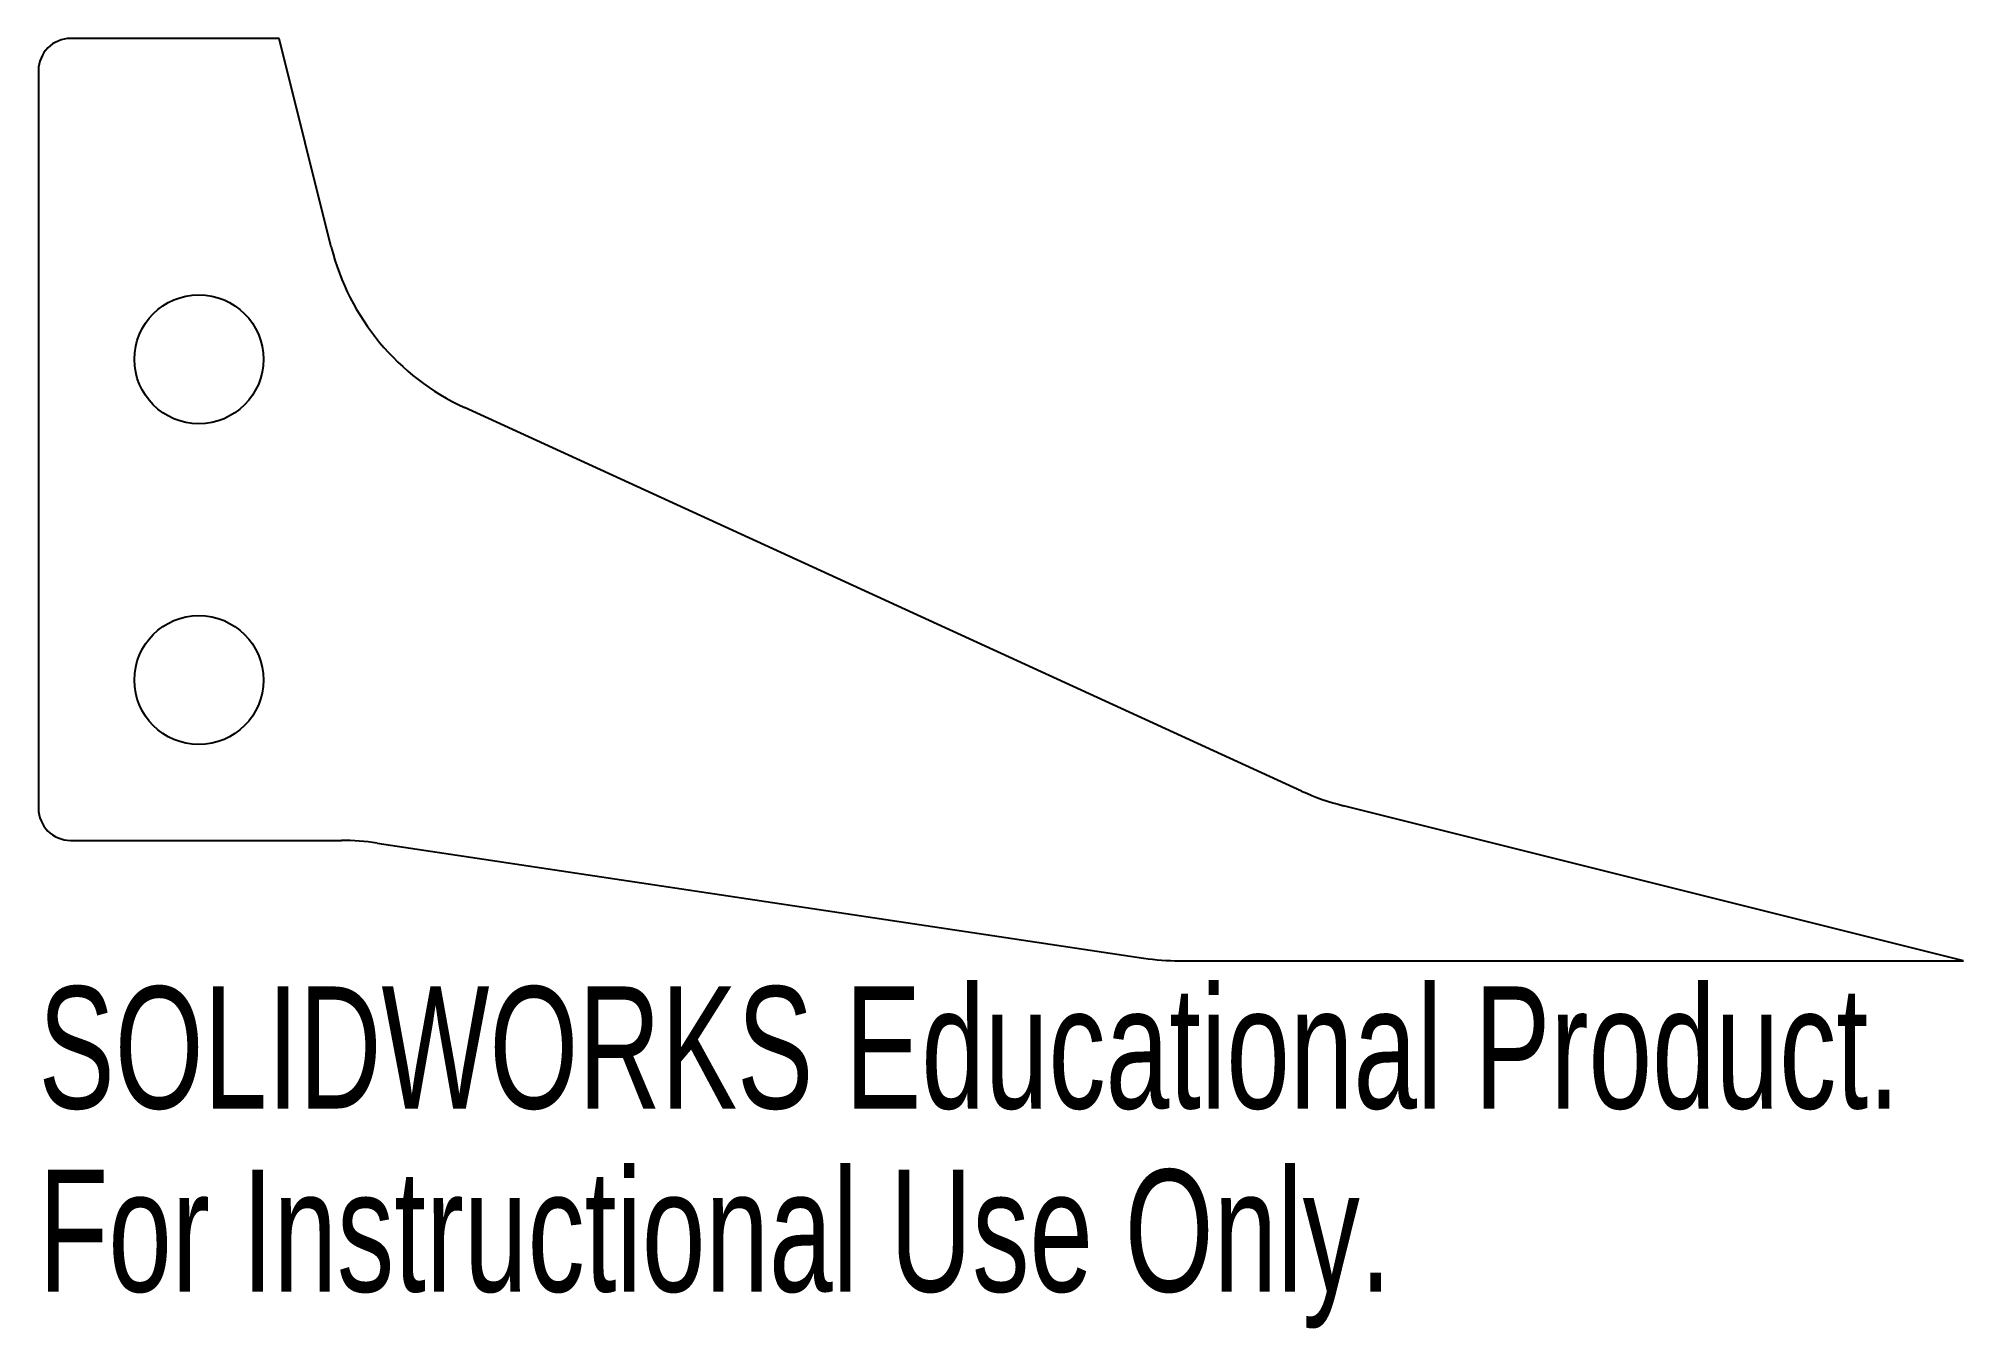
# Model space of a CAD drawing. Header units: inches. Extents: x 0 to 3, y -1.39 to 0.62.
import ezdxf

# ---------------------------------------------------------------- set-up
doc = ezdxf.new("R2010")
doc.units = ezdxf.units.IN
doc.header["$MEASUREMENT"] = 0
doc.styles.add('SLDTEXTSTYLE0', font='TXT', dxfattribs={"width": 0.7})

msp = doc.modelspace()

# ---------------------------------------------------------------- linework, layer by layer
at = {"color": 7, "linetype": 'Continuous', "lineweight": 25}
for p, q in [((0.375, 0.625), (0.05, 0.625)), ((0.4563, 0.2999), (0.375, 0.625)), ((0, 0.575), (0, -0.575)), ((1.9684, -0.548), (0.6638, 0.0499)), ((3, -0.8125), (2.0337, -0.5709)), ((0.05, -0.625), (0.472, -0.625)), ((0.5277, -0.6291), (1.7223, -0.8084)), ((1.778, -0.8125), (3, -0.8125))]:
    msp.add_line(p, q, dxfattribs=at)
for centre in [(0.25, 0.125), (0.25, -0.375)]:
    msp.add_circle(centre, 0.1005, dxfattribs=at)
for centre, radius, start, end in [((0.05, 0.575), 0.05, 90, 180), ((0.8201, 0.3908), 0.375, 194.0362, 245.3764), ((2.1247, -0.2071), 0.375, 245.3764, 255.9638), ((0.05, -0.575), 0.05, 180, 270), ((0.472, -1), 0.375, 81.4692, 90), ((1.778, -0.4375), 0.375, 261.4692, 270)]:
    msp.add_arc(centre, radius, start, end, dxfattribs=at)

# ---------------------------------------------------------------- texts
at = {"color": 7, "linetype": 'Continuous', "char_height": 0.1903, "attachment_point": 1, "style": 'SLDTEXTSTYLE0'}
for s, insert in [('SOLIDWORKS Educational Product.', (0, -0.8526)), ('For Instructional Use Only.', (0, -1.1381))]:
    msp.add_mtext(s, dxfattribs=dict(at, insert=insert))

doc.saveas('drawing.dxf')
